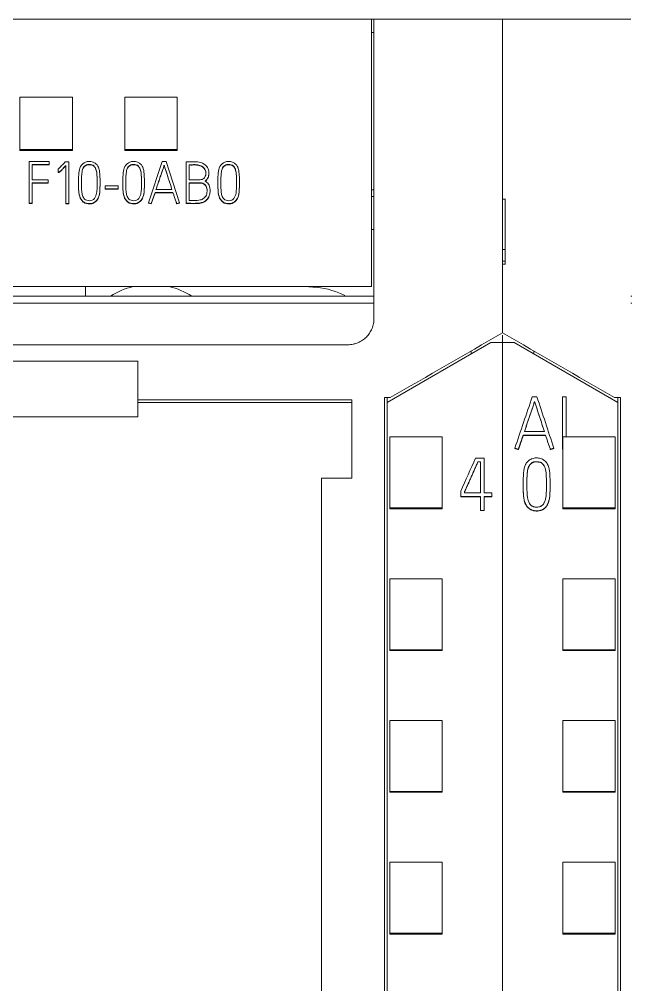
# Model space of a CAD drawing. Header units: millimetres. Extents: x 4134 to 7422, y 1400 to 3585.
# Drawn here: x 5197.42 to 5220.55, y 3051 to 3087.78 of the extents above; entities that cross this region are included whole.
import ezdxf

# ---------------------------------------------------------------- set-up
doc = ezdxf.new("R2010")
doc.units = ezdxf.units.MM
doc.layers.add('000-PI-Oprema', color=30, linetype='Continuous', lineweight=5)

# ---------------------------------------------------------------- blocks, each defined once
blk = doc.blocks.new('S7-1500 AI HS - 6ES7531-7NF10-0AB0')
at = {"layer": '000-PI-Oprema', "color": 0, "linetype": 'ByBlock', "lineweight": 0}
for p, q in [((4.9, 147), (0, 147)), ((29.8, 147), (5, 147)), ((29.8, 147), (29.9, 147)), ((29.8, 136.817), (29.8, 147)), ((34.8, 147), (29.9, 147)), ((29.9, 146.5), (29.8, 146.5)), ((16.4, 144.036), (16.4, 142.037)), ((18.4, 144.036), (16.4, 144.036)), ((18.4, 142.037), (18.4, 144.036)), ((20.4, 144.036), (20.4, 142.037)), ((22.4, 144.036), (20.4, 144.036)), ((22.4, 142.037), (22.4, 144.036)), ((16.4, 142.037), (16.4, 141.999)), ((16.4, 142.037), (18.4, 142.037)), ((16.4, 141.999), (18.4, 141.999)), ((18.4, 142.037), (18.4, 141.999)), ((20.4, 142.037), (20.4, 141.999)), ((20.4, 142.037), (22.4, 142.037)), ((20.4, 141.999), (22.4, 141.999)), ((22.4, 142.037), (22.4, 141.999)), ((16.749, 141.576), (16.749, 139.993)), ((17.511, 141.576), (16.749, 141.576)), ((16.863, 140.882), (16.863, 141.464)), ((16.863, 141.464), (17.511, 141.464)), ((16.863, 141.451), (17.511, 141.451)), ((17.511, 141.464), (17.511, 141.576)), ((17.511, 141.464), (17.511, 141.451)), ((17.852, 141.292), (17.852, 141.28)), ((17.859, 141.175), (17.852, 141.292)), ((17.859, 141.162), (17.852, 141.28)), ((18.121, 141.567), (18.261, 141.567)), ((18.15, 139.987), (18.15, 141.431)), ((18.261, 141.567), (18.261, 139.987)), ((21.827, 141.578), (21.296, 140.013)), ((21.969, 141.578), (21.827, 141.578)), ((21.898, 141.437), (21.898, 141.424)), ((22.486, 140.013), (21.969, 141.578)), ((22.737, 139.989), (22.737, 141.574)), ((22.85, 141.461), (22.85, 140.88)), ((17.471, 140.882), (16.863, 140.882)), ((17.471, 140.772), (17.471, 140.882)), ((17.859, 141.175), (17.859, 141.162)), ((23.605, 141.125), (23.605, 141.146)), ((16.863, 139.993), (16.863, 140.772)), ((16.863, 140.772), (17.471, 140.772)), ((16.863, 140.76), (17.471, 140.76)), ((17.471, 140.772), (17.471, 140.76)), ((18.633, 140.84), (18.633, 140.827)), ((19.452, 140.796), (19.452, 140.809)), ((19.643, 140.651), (19.643, 140.539)), ((20.149, 140.651), (19.643, 140.651)), ((19.643, 140.539), (19.643, 140.526)), ((19.643, 140.539), (20.149, 140.539)), ((19.643, 140.526), (20.149, 140.526)), ((20.149, 140.539), (20.149, 140.651)), ((20.149, 140.539), (20.149, 140.526)), ((20.324, 140.84), (20.324, 140.827)), ((21.143, 140.796), (21.143, 140.809)), ((22.197, 140.519), (21.587, 140.519)), ((22.85, 140.77), (22.85, 140.099)), ((23.948, 140.84), (23.948, 140.827)), ((24.767, 140.796), (24.767, 140.809)), ((21.403, 139.978), (21.549, 140.407)), ((21.403, 139.965), (21.549, 140.394)), ((21.549, 140.407), (21.549, 140.394)), ((21.549, 140.407), (22.235, 140.407)), ((21.549, 140.394), (22.235, 140.394)), ((22.235, 140.407), (22.235, 140.394)), ((23.649, 140.453), (23.649, 140.466)), ((29.8, 140.5), (29.9, 140.5)), ((29.8, 140.25), (29.9, 140.25)), ((34.912, 140.15), (34.8, 140.15)), ((34.912, 140.144), (34.8, 140.144)), ((16.749, 139.993), (16.749, 139.98)), ((16.749, 139.993), (16.863, 139.993)), ((16.749, 139.98), (16.863, 139.98)), ((16.863, 139.993), (16.863, 139.98)), ((18.261, 139.987), (18.15, 139.987)), ((18.15, 139.987), (18.15, 139.974)), ((18.261, 139.974), (18.15, 139.974)), ((18.261, 139.987), (18.261, 139.974)), ((21.296, 140.013), (21.296, 140)), ((21.296, 140.013), (21.403, 139.978)), ((21.296, 140), (21.403, 139.965)), ((21.403, 139.978), (21.403, 139.965)), ((22.377, 139.978), (22.486, 140.013)), ((22.377, 139.965), (22.486, 140)), ((22.377, 139.978), (22.377, 139.965)), ((22.486, 140.013), (22.486, 140)), ((22.737, 139.989), (22.737, 139.976)), ((29.8, 138.995), (29.9, 138.995)), ((34.9, 138.234), (34.8, 138.234)), ((34.9, 138.234), (34.9, 137.784)), ((34.9, 137.784), (34.8, 137.784)), ((34.8, 137.675), (34.912, 137.675)), ((34.8, 137.672), (34.912, 137.672)), ((29.8, 136.817), (5, 136.817)), ((18.9, 136.817), (18.9, 136.449)), ((29.9, 136.449), (4.9, 136.449)), ((29.9, 136.185), (4.9, 136.185)), ((0, 134.961), (0, 134.681)), ((0, 134.681), (0, 21.262)), ((0.45, 134.681), (0, 134.681)), ((0.45, 134.681), (4.4, 132.4)), ((30.4, 132.4), (34.35, 134.681)), ((34.8, 134.681), (34.35, 134.681)), ((34.8, 134.961), (34.8, 134.681)), ((34.8, 134.681), (34.8, 21.262)), ((1.2, 134.248), (1.2, 134.365)), ((5.9, 134.6), (28.9, 134.6)), ((28.904, 134.6), (28.904, 134.6)), ((33.6, 134.248), (33.6, 134.365)), ((20.9, 133.978), (13.9, 133.978)), ((1.137, 132.62), (1.314, 132.62)), ((1.225, 132.444), (1.225, 132.437)), ((2.293, 130.628), (2.293, 132.612)), ((2.293, 132.612), (2.432, 132.612)), ((2.432, 132.612), (2.432, 131.086)), ((4.5, 132.586), (4.278, 132.586)), ((4.5, 132.586), (4.278, 132.586)), ((4.4, 132.586), (4.4, 132.4)), ((20.9, 132.5), (20.9, 132.394)), ((29.05, 132.5), (20.9, 132.5)), ((29.05, 129.52), (29.05, 132.5)), ((30.3, 132.586), (30.522, 132.586)), ((30.522, 132.586), (30.3, 132.586)), ((30.4, 132.586), (30.4, 132.4)), ((4.4, 132.4), (4.4, 23.585)), ((20.9, 132.394), (20.9, 131.851)), ((29.05, 132.394), (20.9, 132.394)), ((30.4, 23.585), (30.4, 132.4)), ((20.9, 131.851), (13.9, 131.851)), ((0.79, 131.152), (0.79, 131.146)), ((1.647, 131.152), (0.79, 131.152)), ((0.79, 131.146), (1.647, 131.146)), ((0.837, 131.293), (1.6, 131.293)), ((1.647, 131.152), (1.647, 131.146)), ((2.3, 128.383), (2.3, 131.086)), ((4.3, 131.086), (2.3, 131.086)), ((4.3, 128.383), (4.3, 131.086)), ((30.5, 128.383), (30.5, 131.086)), ((30.5, 131.086), (32.5, 131.086)), ((32.5, 128.383), (32.5, 131.086)), ((0.474, 130.658), (0.474, 130.652)), ((0.607, 130.614), (0.607, 130.608)), ((1.825, 130.614), (1.825, 130.608)), ((1.961, 130.658), (1.961, 130.652)), ((2.293, 130.628), (2.293, 130.622)), ((2.3, 130.628), (2.293, 130.628)), ((2.293, 130.622), (2.3, 130.622)), ((33.771, 130.279), (34.101, 130.279)), ((34.101, 130.279), (34.101, 128.955)), ((33.863, 130.141), (33.863, 130.135)), ((33.96, 130.141), (33.863, 130.141)), ((33.863, 130.135), (33.96, 130.135)), ((33.96, 128.955), (33.96, 130.141)), ((29.05, 129.52), (27.9, 129.52)), ((0.791, 129.292), (0.791, 129.286)), ((1.815, 129.244), (1.815, 129.25)), ((33.211, 128.817), (33.211, 129.021)), ((33.211, 128.817), (33.211, 128.81)), ((33.96, 128.817), (33.211, 128.817)), ((33.211, 128.81), (33.96, 128.81)), ((33.349, 128.99), (33.349, 128.955)), ((33.349, 128.955), (33.96, 128.955)), ((33.96, 128.29), (33.96, 128.817)), ((34.101, 128.955), (34.395, 128.955)), ((34.101, 128.817), (34.101, 128.29)), ((34.395, 128.817), (34.101, 128.817)), ((34.101, 128.81), (34.395, 128.81)), ((34.395, 128.955), (34.395, 128.817)), ((34.395, 128.817), (34.395, 128.81)), ((2.3, 128.349), (2.3, 128.383)), ((4.3, 128.383), (2.3, 128.383)), ((4.3, 128.349), (4.3, 128.383)), ((30.5, 128.349), (30.5, 128.383)), ((30.5, 128.383), (32.5, 128.383)), ((32.5, 128.349), (32.5, 128.383)), ((4.3, 128.349), (2.3, 128.349)), ((30.5, 128.349), (32.5, 128.349)), ((33.96, 128.29), (33.96, 128.283)), ((34.101, 128.29), (33.96, 128.29)), ((33.96, 128.283), (34.101, 128.283)), ((34.101, 128.29), (34.101, 128.283)), ((2.3, 122.981), (2.3, 125.684)), ((4.3, 125.684), (2.3, 125.684)), ((4.3, 122.981), (4.3, 125.684)), ((30.5, 122.981), (30.5, 125.684)), ((30.5, 125.684), (32.5, 125.684)), ((32.5, 122.981), (32.5, 125.684)), ((2.3, 122.949), (2.3, 122.981)), ((4.3, 122.981), (2.3, 122.981)), ((4.3, 122.949), (2.3, 122.949)), ((4.3, 122.949), (4.3, 122.981)), ((30.5, 122.949), (30.5, 122.981)), ((30.5, 122.981), (32.5, 122.981)), ((30.5, 122.949), (32.5, 122.949)), ((32.5, 122.949), (32.5, 122.981)), ((2.3, 117.58), (2.3, 120.283)), ((4.3, 120.283), (2.3, 120.283)), ((4.3, 117.58), (4.3, 120.283)), ((30.5, 117.58), (30.5, 120.283)), ((30.5, 120.283), (32.5, 120.283)), ((32.5, 117.58), (32.5, 120.283)), ((2.3, 117.549), (2.3, 117.58)), ((4.3, 117.58), (2.3, 117.58)), ((4.3, 117.549), (2.3, 117.549)), ((4.3, 117.549), (4.3, 117.58)), ((30.5, 117.549), (30.5, 117.58)), ((30.5, 117.58), (32.5, 117.58)), ((30.5, 117.549), (32.5, 117.549)), ((32.5, 117.549), (32.5, 117.58)), ((2.3, 112.178), (2.3, 114.881)), ((4.3, 114.881), (2.3, 114.881)), ((4.3, 112.178), (4.3, 114.881)), ((30.5, 112.178), (30.5, 114.881)), ((30.5, 114.881), (32.5, 114.881)), ((32.5, 112.178), (32.5, 114.881)), ((2.3, 112.149), (2.3, 112.178)), ((4.3, 112.178), (2.3, 112.178)), ((4.3, 112.149), (2.3, 112.149)), ((4.3, 112.149), (4.3, 112.178)), ((30.5, 112.178), (32.5, 112.178)), ((30.5, 112.149), (30.5, 112.178)), ((30.5, 112.149), (32.5, 112.149)), ((32.5, 112.149), (32.5, 112.178))]:
    blk.add_line(p, q, dxfattribs=at)
for start, end in [(103.753, 122.3801), (57.6199, 76.247)]:
    blk.add_arc((21.4, 134), 2.9, start, end, dxfattribs=at)
at = {"layer": '000-PI-Oprema', "color": 7, "linetype": 'Continuous', "lineweight": 13}
for centre, major_axis, ratio, start_param, end_param in [((-17.883, 13.538), (337.753, 1006.406), 0.018824, 1.458513, 1.460476), ((19.571, 15.387), (-326.682, 998.393), 0.018302, 4.822113, 4.824092), ((11.087, 20.05), (432.572, 977.483), 0.022444, 1.467725, 1.469021)]:
    blk.add_ellipse(centre, major_axis=major_axis, ratio=ratio, start_param=start_param, end_param=end_param, dxfattribs=at)
at = {"layer": '000-PI-Oprema', "color": 0, "linetype": 'ByBlock', "lineweight": 0}
for points, knots in [([(0, 147), (0, 145.915), (0, 142.31), (0, 138.328), (0, 135.43), (0, 135.056)], [0, 0, 0, 0, 0.272684, 0.906013, 1, 1, 1, 1]), ([(29.9, 136.185), (29.9, 138.706), (29.9, 142.312), (29.9, 145.915), (29.9, 147)], [0, 0, 0, 0, 0.698854, 1, 1, 1, 1]), ([(34.8, 147), (34.8, 145.915), (34.8, 142.31), (34.8, 138.328), (34.8, 135.43), (34.8, 135.056)], [0, 0, 0, 0, 0.272684, 0.906013, 1, 1, 1, 1]), ([(17.852, 141.292), (17.872, 141.309), (17.908, 141.341), (17.963, 141.396), (18.015, 141.452), (18.069, 141.51), (18.103, 141.547), (18.121, 141.567)], [0, 0, 0, 0, 0.198846, 0.377684, 0.606339, 0.795382, 1, 1, 1, 1]), ([(18.15, 141.431), (18.132, 141.411), (18.099, 141.376), (18.052, 141.328), (18.013, 141.288), (17.98, 141.256), (17.953, 141.231), (17.93, 141.21), (17.911, 141.196), (17.895, 141.185), (17.883, 141.18), (17.874, 141.177), (17.866, 141.176), (17.861, 141.175), (17.859, 141.175)], [0, 0, 0, 0, 0.200504, 0.370797, 0.510902, 0.6264, 0.722885, 0.800448, 0.861213, 0.907383, 0.939504, 0.963232, 0.983337, 1, 1, 1, 1]), ([(18.15, 141.418), (18.132, 141.399), (18.099, 141.363), (18.052, 141.315), (18.013, 141.276), (17.98, 141.244), (17.953, 141.218), (17.93, 141.198), (17.911, 141.183), (17.895, 141.173), (17.883, 141.167), (17.874, 141.164), (17.866, 141.163), (17.861, 141.162), (17.859, 141.162)], [0, 0, 0, 0, 0.200504, 0.370797, 0.510902, 0.6264, 0.722885, 0.800448, 0.861213, 0.907383, 0.939504, 0.963232, 0.983337, 1, 1, 1, 1]), ([(18.963, 141.578), (18.921, 141.57), (18.797, 141.53), (18.662, 141.338), (18.63, 141.04), (18.634, 140.744), (18.634, 140.488), (18.663, 140.278), (18.724, 140.113), (18.905, 139.979), (19.108, 139.961), (19.311, 140.055), (19.421, 140.249), (19.452, 140.482), (19.452, 140.737), (19.453, 140.991), (19.441, 141.204), (19.389, 141.389), (19.297, 141.515), (19.137, 141.588), (19.027, 141.59), (18.963, 141.578)], [0, 0, 0, 0, 0.03125, 0.09375, 0.15625, 0.25, 0.3125, 0.34375, 0.40625, 0.4375, 0.5, 0.546875, 0.59375, 0.65625, 0.71875, 0.78125, 0.84375, 0.875, 0.921875, 0.953125, 1, 1, 1, 1]), ([(19.189, 141.437), (19.159, 141.456), (19.071, 141.478), (18.925, 141.471), (18.783, 141.336), (18.757, 141.138), (18.744, 140.931), (18.747, 140.754), (18.747, 140.579), (18.756, 140.42), (18.789, 140.247), (18.873, 140.123), (19.033, 140.077), (19.225, 140.105), (19.326, 140.325), (19.342, 140.562), (19.342, 140.811), (19.34, 141.038), (19.324, 141.214), (19.281, 141.35), (19.219, 141.419), (19.189, 141.437)], [0, 0, 0, 0, 0.03125, 0.078125, 0.125, 0.1875, 0.25, 0.3125, 0.34375, 0.40625, 0.453125, 0.5, 0.53125, 0.59375, 0.65625, 0.71875, 0.8125, 0.875, 0.921875, 0.96875, 1, 1, 1, 1]), ([(19.189, 141.424), (19.159, 141.443), (19.071, 141.466), (18.925, 141.458), (18.783, 141.324), (18.757, 141.125), (18.747, 140.961), (18.746, 140.864), (18.746, 140.838)], [0, 0, 0, 0, 0.114194, 0.285486, 0.456777, 0.685166, 0.913555, 1, 1, 1, 1]), ([(19.341, 140.75), (19.341, 140.778), (19.341, 140.876), (19.34, 141.026), (19.324, 141.201), (19.281, 141.337), (19.219, 141.406), (19.189, 141.424)], [0, 0, 0, 0, 0.115044, 0.410029, 0.631268, 0.852507, 1, 1, 1, 1]), ([(20.654, 141.578), (20.612, 141.57), (20.488, 141.53), (20.353, 141.338), (20.321, 141.04), (20.325, 140.744), (20.325, 140.488), (20.354, 140.278), (20.415, 140.113), (20.596, 139.979), (20.799, 139.961), (21.002, 140.055), (21.112, 140.249), (21.143, 140.482), (21.143, 140.737), (21.144, 140.991), (21.132, 141.204), (21.08, 141.389), (20.988, 141.515), (20.828, 141.588), (20.718, 141.59), (20.654, 141.578)], [0, 0, 0, 0, 0.03125, 0.09375, 0.15625, 0.25, 0.3125, 0.34375, 0.40625, 0.4375, 0.5, 0.546875, 0.59375, 0.65625, 0.71875, 0.78125, 0.84375, 0.875, 0.921875, 0.953125, 1, 1, 1, 1]), ([(20.88, 141.437), (20.85, 141.456), (20.762, 141.478), (20.616, 141.471), (20.474, 141.336), (20.448, 141.138), (20.435, 140.931), (20.438, 140.754), (20.438, 140.579), (20.447, 140.42), (20.48, 140.247), (20.564, 140.123), (20.724, 140.077), (20.916, 140.105), (21.017, 140.325), (21.033, 140.562), (21.033, 140.811), (21.031, 141.038), (21.015, 141.214), (20.972, 141.35), (20.91, 141.419), (20.88, 141.437)], [0, 0, 0, 0, 0.03125, 0.078125, 0.125, 0.1875, 0.25, 0.3125, 0.34375, 0.40625, 0.453125, 0.5, 0.53125, 0.59375, 0.65625, 0.71875, 0.8125, 0.875, 0.921875, 0.96875, 1, 1, 1, 1]), ([(20.88, 141.424), (20.85, 141.443), (20.762, 141.466), (20.616, 141.458), (20.474, 141.324), (20.448, 141.125), (20.438, 140.961), (20.437, 140.864), (20.437, 140.838)], [0, 0, 0, 0, 0.114194, 0.285486, 0.456777, 0.685166, 0.913555, 1, 1, 1, 1]), ([(21.032, 140.75), (21.032, 140.778), (21.032, 140.876), (21.031, 141.026), (21.015, 141.201), (20.972, 141.337), (20.91, 141.406), (20.88, 141.424)], [0, 0, 0, 0, 0.115044, 0.410029, 0.631268, 0.852507, 1, 1, 1, 1]), ([(21.587, 140.519), (21.598, 140.552), (21.62, 140.617), (21.653, 140.716), (21.687, 140.815), (21.72, 140.912), (21.751, 141.005), (21.782, 141.093), (21.81, 141.174), (21.835, 141.248), (21.857, 141.313), (21.874, 141.367), (21.888, 141.407), (21.895, 141.429), (21.898, 141.437)], [0, 0, 0, 0, 0.106118, 0.213594, 0.322428, 0.429305, 0.530911, 0.627246, 0.716632, 0.797389, 0.869519, 0.929228, 0.972722, 1, 1, 1, 1]), ([(21.591, 140.519), (21.601, 140.547), (21.621, 140.609), (21.653, 140.703), (21.687, 140.802), (21.72, 140.899), (21.751, 140.992), (21.782, 141.08), (21.81, 141.161), (21.835, 141.236), (21.857, 141.301), (21.874, 141.354), (21.888, 141.394), (21.895, 141.416), (21.898, 141.424)], [0, 0, 0, 0, 0.09357, 0.202554, 0.312916, 0.421294, 0.524326, 0.622014, 0.712654, 0.794544, 0.867687, 0.928234, 0.972339, 1, 1, 1, 1]), ([(21.898, 141.437), (21.901, 141.429), (21.908, 141.407), (21.921, 141.367), (21.938, 141.313), (21.959, 141.248), (21.983, 141.174), (22.009, 141.093), (22.038, 141.005), (22.069, 140.912), (22.101, 140.815), (22.134, 140.716), (22.166, 140.617), (22.187, 140.552), (22.197, 140.519)], [0, 0, 0, 0, 0.027336, 0.070868, 0.130595, 0.202708, 0.283396, 0.372662, 0.4689, 0.570509, 0.677489, 0.786433, 0.893936, 1, 1, 1, 1]), ([(21.898, 141.424), (21.901, 141.416), (21.908, 141.394), (21.921, 141.354), (21.938, 141.301), (21.959, 141.236), (21.983, 141.161), (22.009, 141.08), (22.038, 140.992), (22.069, 140.899), (22.101, 140.802), (22.134, 140.703), (22.164, 140.609), (22.184, 140.548), (22.193, 140.519)], [0, 0, 0, 0, 0.02772, 0.071862, 0.132428, 0.205553, 0.287375, 0.377893, 0.475483, 0.578518, 0.686999, 0.797473, 0.906485, 1, 1, 1, 1]), ([(22.737, 141.574), (22.796, 141.574), (22.942, 141.571), (23.175, 141.585), (23.409, 141.513), (23.564, 141.357), (23.615, 141.177), (23.597, 141.015), (23.534, 140.901), (23.482, 140.852), (23.458, 140.834)], [0, 0, 0, 0, 0.121799, 0.300471, 0.478612, 0.608153, 0.736749, 0.853072, 0.938599, 1, 1, 1, 1]), ([(22.85, 140.88), (22.898, 140.88), (22.983, 140.88), (23.113, 140.881), (23.242, 140.876), (23.387, 140.899), (23.485, 141.022), (23.5, 141.165), (23.457, 141.308), (23.342, 141.413), (23.168, 141.468), (23, 141.46), (22.89, 141.462), (22.85, 141.461)], [0, 0, 0, 0, 0.089881, 0.159215, 0.241238, 0.333496, 0.41712, 0.515535, 0.593949, 0.688978, 0.794399, 0.924872, 1, 1, 1, 1]), ([(23.492, 141.124), (23.492, 141.137), (23.488, 141.192), (23.457, 141.295), (23.342, 141.401), (23.168, 141.455), (23, 141.447), (22.89, 141.449), (22.85, 141.449)], [0, 0, 0, 0, 0.046506, 0.200835, 0.387866, 0.595348, 0.852137, 1, 1, 1, 1]), ([(24.278, 141.578), (24.235, 141.57), (24.111, 141.53), (23.977, 141.338), (23.945, 141.04), (23.949, 140.744), (23.948, 140.488), (23.978, 140.278), (24.038, 140.113), (24.22, 139.979), (24.423, 139.961), (24.626, 140.055), (24.736, 140.249), (24.767, 140.482), (24.767, 140.737), (24.768, 140.991), (24.756, 141.204), (24.704, 141.389), (24.612, 141.515), (24.452, 141.588), (24.342, 141.59), (24.278, 141.578)], [0, 0, 0, 0, 0.03125, 0.09375, 0.15625, 0.25, 0.3125, 0.34375, 0.40625, 0.4375, 0.5, 0.546875, 0.59375, 0.65625, 0.71875, 0.78125, 0.84375, 0.875, 0.921875, 0.953125, 1, 1, 1, 1]), ([(24.504, 141.437), (24.474, 141.456), (24.386, 141.478), (24.24, 141.471), (24.097, 141.336), (24.072, 141.138), (24.059, 140.931), (24.062, 140.754), (24.062, 140.579), (24.071, 140.42), (24.104, 140.247), (24.188, 140.123), (24.348, 140.077), (24.54, 140.105), (24.641, 140.325), (24.656, 140.562), (24.656, 140.811), (24.655, 141.038), (24.639, 141.214), (24.596, 141.35), (24.534, 141.419), (24.504, 141.437)], [0, 0, 0, 0, 0.03125, 0.078125, 0.125, 0.1875, 0.25, 0.3125, 0.34375, 0.40625, 0.453125, 0.5, 0.53125, 0.59375, 0.65625, 0.71875, 0.8125, 0.875, 0.921875, 0.96875, 1, 1, 1, 1]), ([(24.504, 141.424), (24.474, 141.443), (24.386, 141.466), (24.24, 141.458), (24.097, 141.324), (24.072, 141.125), (24.062, 140.961), (24.061, 140.864), (24.061, 140.838)], [0, 0, 0, 0, 0.114194, 0.285486, 0.456777, 0.685166, 0.913555, 1, 1, 1, 1]), ([(24.656, 140.75), (24.656, 140.778), (24.656, 140.876), (24.655, 141.026), (24.639, 141.201), (24.596, 141.337), (24.534, 141.406), (24.504, 141.424)], [0, 0, 0, 0, 0.115044, 0.410029, 0.631268, 0.852507, 1, 1, 1, 1]), ([(23.605, 141.128), (23.605, 141.081), (23.592, 140.993), (23.534, 140.888), (23.482, 140.84), (23.458, 140.821)], [0, 0, 0, 0, 0.39415, 0.746816, 1, 1, 1, 1]), ([(18.633, 140.827), (18.633, 140.781), (18.634, 140.65), (18.634, 140.476), (18.663, 140.266), (18.724, 140.101), (18.905, 139.966), (19.108, 139.948), (19.311, 140.043), (19.421, 140.236), (19.452, 140.47), (19.452, 140.663), (19.452, 140.772), (19.452, 140.796)], [0, 0, 0, 0, 0.065476, 0.18556, 0.245602, 0.365686, 0.425728, 0.545812, 0.635875, 0.725938, 0.846022, 0.966106, 1, 1, 1, 1]), ([(20.324, 140.827), (20.324, 140.781), (20.325, 140.65), (20.325, 140.476), (20.354, 140.266), (20.415, 140.101), (20.596, 139.966), (20.799, 139.948), (21.002, 140.043), (21.112, 140.236), (21.143, 140.47), (21.143, 140.663), (21.143, 140.772), (21.143, 140.796)], [0, 0, 0, 0, 0.065476, 0.18556, 0.245602, 0.365686, 0.425728, 0.545812, 0.635875, 0.725938, 0.846022, 0.966106, 1, 1, 1, 1]), ([(23.458, 140.834), (23.511, 140.804), (23.609, 140.722), (23.657, 140.525), (23.644, 140.328), (23.565, 140.141), (23.405, 140.037), (23.24, 139.993), (23.08, 139.987), (22.911, 139.989), (22.795, 139.989), (22.737, 139.989)], [0, 0, 0, 0, 0.103943, 0.238103, 0.352261, 0.47238, 0.599265, 0.688206, 0.785795, 0.892897, 1, 1, 1, 1]), ([(22.85, 140.099), (22.889, 140.099), (22.993, 140.099), (23.134, 140.097), (23.286, 140.113), (23.42, 140.168), (23.529, 140.31), (23.541, 140.48), (23.52, 140.641), (23.407, 140.761), (23.229, 140.773), (23.045, 140.769), (22.914, 140.77), (22.85, 140.77)], [0, 0, 0, 0, 0.066156, 0.175169, 0.23737, 0.32413, 0.412445, 0.52466, 0.605148, 0.683631, 0.78156, 0.89078, 1, 1, 1, 1]), ([(23.536, 140.45), (23.536, 140.462), (23.534, 140.522), (23.52, 140.628), (23.407, 140.749), (23.229, 140.76), (23.045, 140.757), (22.914, 140.757), (22.85, 140.757)], [0, 0, 0, 0, 0.039686, 0.202294, 0.36085, 0.558693, 0.779347, 1, 1, 1, 1]), ([(23.948, 140.827), (23.948, 140.781), (23.949, 140.65), (23.948, 140.476), (23.978, 140.266), (24.038, 140.101), (24.22, 139.966), (24.423, 139.948), (24.626, 140.043), (24.736, 140.236), (24.767, 140.47), (24.767, 140.663), (24.767, 140.772), (24.767, 140.796)], [0, 0, 0, 0, 0.065476, 0.18556, 0.245602, 0.365686, 0.425728, 0.545812, 0.635875, 0.725938, 0.846022, 0.966106, 1, 1, 1, 1]), ([(22.235, 140.407), (22.241, 140.387), (22.254, 140.348), (22.272, 140.292), (22.289, 140.239), (22.305, 140.19), (22.32, 140.145), (22.335, 140.102), (22.35, 140.06), (22.364, 140.018), (22.373, 139.991), (22.377, 139.978)], [0, 0, 0, 0, 0.138948, 0.27018, 0.393699, 0.508312, 0.612826, 0.707241, 0.810993, 0.908573, 1, 1, 1, 1]), ([(22.235, 140.394), (22.241, 140.374), (22.254, 140.335), (22.272, 140.279), (22.289, 140.226), (22.305, 140.177), (22.32, 140.132), (22.335, 140.089), (22.35, 140.047), (22.364, 140.005), (22.373, 139.978), (22.377, 139.965)], [0, 0, 0, 0, 0.138948, 0.27018, 0.393699, 0.508312, 0.612826, 0.707241, 0.810993, 0.908573, 1, 1, 1, 1]), ([(23.649, 140.455), (23.649, 140.409), (23.637, 140.3), (23.565, 140.128), (23.405, 140.024), (23.24, 139.981), (23.08, 139.975), (22.911, 139.976), (22.795, 139.976), (22.737, 139.976)], [0, 0, 0, 0, 0.115677, 0.279669, 0.452899, 0.574324, 0.707557, 0.853779, 1, 1, 1, 1]), ([(34.9, 140.15), (34.9, 140.15), (34.9, 140.138), (34.9, 140.088), (34.9, 139.995), (34.9, 139.854), (34.9, 139.644), (34.9, 139.416), (34.9, 139.192), (34.9, 138.997), (34.9, 138.865), (34.9, 138.771), (34.9, 138.682), (34.9, 138.596), (34.9, 138.51), (34.9, 138.43), (34.9, 138.333), (34.9, 138.242), (34.9, 138.182), (34.9, 138.147), (34.9, 138.126), (34.9, 138.115), (34.9, 138.111), (34.9, 138.122), (34.9, 138.162), (34.9, 138.206), (34.9, 138.231)], [0, 0, 0, 0, 0.054923, 0.109157, 0.158857, 0.213508, 0.264907, 0.320314, 0.369873, 0.418461, 0.471704, 0.5026, 0.551052, 0.617218, 0.660884, 0.691286, 0.712023, 0.730248, 0.751802, 0.781189, 0.80362, 0.828627, 0.856379, 0.904145, 0.9524, 1, 1, 1, 1]), ([(34.9, 137.784), (34.9, 137.761), (34.9, 137.72), (34.9, 137.681), (34.9, 137.672), (34.9, 137.672), (34.9, 137.672)], [0, 0, 0, 0, 0.351048, 0.67786, 0.983317, 1, 1, 1, 1]), ([(28.788, 136.471), (28.715, 136.508), (28.284, 136.707), (27.811, 136.804), (27.417, 136.804), (27.417, 136.804), (27.417, 136.804)], [0, 0, 0, 0, 0.171752, 1, 1, 1, 1, 1, 1]), ([(29.9, 135.6), (29.9, 135.793), (29.9, 135.988), (29.9, 136.183), (29.9, 136.185)], [0, 0, 0, 0, 0.989298, 1, 1, 1, 1]), ([(29.9, 135.6), (29.9, 135.534), (29.893, 135.47), (29.874, 135.375), (29.866, 135.343), (29.848, 135.281), (29.837, 135.25), (29.799, 135.159), (29.769, 135.102), (29.716, 135.02), (29.696, 134.994), (29.655, 134.943), (29.633, 134.918), (29.564, 134.849), (29.514, 134.808), (29.433, 134.753), (29.404, 134.736), (29.347, 134.705), (29.288, 134.677), (29.227, 134.655), (29.18, 134.64), (29.164, 134.636), (29.132, 134.628), (29.116, 134.624), (29.035, 134.607), (28.97, 134.6), (28.904, 134.6)], [0, 0, 0, 0, 0.125, 0.125, 0.1875, 0.1875, 0.25, 0.25, 0.375, 0.375, 0.4375, 0.4375, 0.5, 0.5, 0.625, 0.625, 0.6875, 0.6875, 0.75, 0.8125, 0.8125, 0.84375, 0.84375, 0.875, 0.875, 1, 1, 1, 1]), ([(1.225, 132.444), (1.209, 132.396), (1.194, 132.347), (1.162, 132.251), (1.146, 132.203), (1.097, 132.06), (1.064, 131.964), (0.999, 131.773), (0.966, 131.677), (0.902, 131.485), (0.869, 131.389), (0.837, 131.293)], [0, 0, 0, 0, 0.125, 0.125, 0.25, 0.25, 0.5, 0.5, 0.75, 0.75, 1, 1, 1, 1]), ([(0.839, 131.293), (0.871, 131.387), (0.902, 131.481), (0.966, 131.67), (0.999, 131.766), (1.064, 131.958), (1.097, 132.054), (1.146, 132.197), (1.162, 132.245), (1.194, 132.341), (1.209, 132.389), (1.225, 132.437)], [0, 0, 0, 0, 0.245947, 0.245947, 0.497298, 0.497298, 0.748649, 0.748649, 0.874324, 0.874324, 1, 1, 1, 1]), ([(1.6, 131.293), (1.569, 131.389), (1.538, 131.485), (1.475, 131.677), (1.444, 131.772), (1.381, 131.964), (1.349, 132.06), (1.303, 132.204), (1.287, 132.252), (1.257, 132.348), (1.241, 132.396), (1.225, 132.444)], [0, 0, 0, 0, 0.25, 0.25, 0.5, 0.5, 0.75, 0.75, 0.875, 0.875, 1, 1, 1, 1]), ([(1.225, 132.437), (1.241, 132.389), (1.257, 132.341), (1.287, 132.245), (1.303, 132.197), (1.349, 132.054), (1.381, 131.958), (1.444, 131.766), (1.475, 131.67), (1.537, 131.481), (1.568, 131.387), (1.598, 131.293)], [0, 0, 0, 0, 0.125676, 0.125676, 0.251351, 0.251351, 0.502702, 0.502702, 0.754053, 0.754053, 1, 1, 1, 1]), ([(4.5, 132.586), (4.5, 129.542), (4.5, 119.972), (4.5, 105.802), (4.5, 91.235), (4.5, 77.025), (4.5, 62.731), (4.5, 47.245), (4.5, 34.605), (4.5, 26.64), (4.5, 23.299)], [0, 0, 0, 0, 0.083934, 0.263736, 0.389889, 0.484142, 0.653794, 0.78188, 0.908517, 1, 1, 1, 1]), ([(30.3, 23.299), (30.3, 26.64), (30.3, 34.605), (30.3, 47.245), (30.3, 62.731), (30.3, 77.025), (30.3, 91.235), (30.3, 105.802), (30.3, 119.972), (30.3, 129.542), (30.3, 132.586)], [0, 0, 0, 0, 0.091483, 0.21812, 0.346206, 0.515858, 0.610111, 0.736264, 0.916066, 1, 1, 1, 1]), ([(1.825, 130.614), (1.818, 130.637), (1.81, 130.659), (1.796, 130.704), (1.788, 130.726), (1.772, 130.771), (1.764, 130.793), (1.749, 130.838), (1.742, 130.86), (1.719, 130.927), (1.704, 130.972), (1.675, 131.062), (1.661, 131.107), (1.647, 131.152)], [0, 0, 0, 0, 0.125, 0.125, 0.25, 0.25, 0.375, 0.375, 0.5, 0.5, 0.75, 0.75, 1, 1, 1, 1]), ([(1.647, 131.146), (1.661, 131.101), (1.675, 131.056), (1.704, 130.966), (1.719, 130.921), (1.742, 130.854), (1.749, 130.832), (1.764, 130.787), (1.772, 130.765), (1.788, 130.72), (1.796, 130.698), (1.81, 130.653), (1.818, 130.631), (1.825, 130.608)], [0, 0, 0, 0, 0.25, 0.25, 0.5, 0.5, 0.625, 0.625, 0.75, 0.75, 0.875, 0.875, 1, 1, 1, 1]), ([(1.132, 130.26), (1.157, 130.269), (1.183, 130.276), (1.236, 130.286), (1.263, 130.288), (1.317, 130.289), (1.344, 130.288), (1.398, 130.28), (1.424, 130.275), (1.476, 130.259), (1.501, 130.25), (1.538, 130.232), (1.55, 130.226), (1.573, 130.212), (1.584, 130.205), (1.616, 130.18), (1.636, 130.162), (1.662, 130.131), (1.67, 130.121), (1.686, 130.099), (1.694, 130.088), (1.714, 130.053), (1.727, 130.03), (1.748, 129.981), (1.757, 129.955), (1.769, 129.917), (1.772, 129.904), (1.779, 129.878), (1.788, 129.839), (1.802, 129.748), (1.807, 129.669), (1.812, 129.563), (1.813, 129.511), (1.815, 129.405), (1.815, 129.352), (1.815, 129.246), (1.815, 129.141), (1.813, 129.035), (1.81, 128.93), (1.807, 128.877), (1.796, 128.772), (1.788, 128.72), (1.77, 128.655), (1.767, 128.642), (1.759, 128.616), (1.754, 128.603), (1.74, 128.566), (1.729, 128.541), (1.711, 128.505), (1.704, 128.493), (1.69, 128.47), (1.683, 128.459), (1.659, 128.426), (1.642, 128.406), (1.613, 128.378), (1.603, 128.369), (1.581, 128.353), (1.57, 128.345), (1.535, 128.324), (1.511, 128.312), (1.473, 128.298), (1.46, 128.294), (1.434, 128.287), (1.421, 128.283), (1.381, 128.276), (1.354, 128.273), (1.3, 128.271), (1.273, 128.272), (1.219, 128.278), (1.192, 128.283), (1.153, 128.293), (1.14, 128.297), (1.115, 128.307), (1.102, 128.312), (1.065, 128.329), (1.042, 128.343), (1.009, 128.367), (0.999, 128.375), (0.978, 128.393), (0.969, 128.403), (0.942, 128.433), (0.925, 128.455), (0.903, 128.489), (0.897, 128.501), (0.884, 128.524), (0.878, 128.536), (0.861, 128.573), (0.852, 128.598), (0.84, 128.637), (0.836, 128.65), (0.83, 128.676), (0.827, 128.689), (0.818, 128.728), (0.814, 128.755), (0.796, 128.887), (0.794, 128.994), (0.791, 129.154), (0.791, 129.207), (0.791, 129.314), (0.791, 129.367), (0.792, 129.474), (0.793, 129.527), (0.798, 129.634), (0.802, 129.687), (0.813, 129.792), (0.82, 129.845), (0.838, 129.923), (0.845, 129.949), (0.859, 129.988), (0.864, 130.001), (0.876, 130.026), (0.882, 130.038), (0.901, 130.073), (0.917, 130.096), (0.943, 130.128), (0.952, 130.138), (0.971, 130.158), (0.981, 130.167), (1.012, 130.194), (1.034, 130.21), (1.069, 130.231), (1.081, 130.238), (1.1, 130.247), (1.109, 130.251), (1.119, 130.255), (1.125, 130.257), (1.129, 130.259), (1.132, 130.26)], [0, 0, 0, 0, 0.015625, 0.015625, 0.03125, 0.03125, 0.046875, 0.046875, 0.0625, 0.0625, 0.078125, 0.078125, 0.085937, 0.085937, 0.09375, 0.09375, 0.109375, 0.109375, 0.117187, 0.117187, 0.125, 0.125, 0.140625, 0.140625, 0.15625, 0.15625, 0.164062, 0.164062, 0.171875, 0.1875, 0.21875, 0.21875, 0.25, 0.25, 0.28125, 0.28125, 0.3125, 0.34375, 0.34375, 0.375, 0.375, 0.40625, 0.40625, 0.414062, 0.414062, 0.421875, 0.421875, 0.4375, 0.4375, 0.445312, 0.445312, 0.453125, 0.453125, 0.46875, 0.46875, 0.476562, 0.476562, 0.484375, 0.484375, 0.5, 0.5, 0.507812, 0.507812, 0.515625, 0.515625, 0.53125, 0.53125, 0.546875, 0.546875, 0.5625, 0.5625, 0.570312, 0.570312, 0.578125, 0.578125, 0.59375, 0.59375, 0.601562, 0.601562, 0.609375, 0.609375, 0.625, 0.625, 0.632812, 0.632812, 0.640625, 0.640625, 0.65625, 0.65625, 0.664062, 0.664062, 0.671875, 0.671875, 0.6875, 0.6875, 0.75, 0.75, 0.78125, 0.78125, 0.8125, 0.8125, 0.84375, 0.84375, 0.875, 0.875, 0.90625, 0.90625, 0.921875, 0.921875, 0.929687, 0.929687, 0.9375, 0.9375, 0.953125, 0.953125, 0.960937, 0.960937, 0.96875, 0.96875, 0.984375, 0.984375, 0.992187, 0.992187, 0.996094, 0.998047, 0.998047, 1, 1, 1, 1]), ([(1.475, 130.108), (1.495, 130.097), (1.512, 130.083), (1.544, 130.052), (1.559, 130.034), (1.584, 129.997), (1.595, 129.978), (1.614, 129.938), (1.622, 129.917), (1.643, 129.853), (1.652, 129.81), (1.661, 129.744), (1.663, 129.722), (1.666, 129.677), (1.667, 129.655), (1.673, 129.544), (1.675, 129.455), (1.677, 129.277), (1.676, 129.188), (1.674, 129.054), (1.673, 128.987), (1.67, 128.921), (1.666, 128.876), (1.664, 128.854), (1.655, 128.788), (1.648, 128.744), (1.631, 128.68), (1.625, 128.658), (1.609, 128.616), (1.601, 128.596), (1.585, 128.566), (1.58, 128.556), (1.568, 128.537), (1.561, 128.528), (1.54, 128.502), (1.524, 128.486), (1.497, 128.466), (1.488, 128.46), (1.468, 128.449), (1.458, 128.444), (1.437, 128.435), (1.427, 128.432), (1.405, 128.425), (1.394, 128.422), (1.361, 128.416), (1.339, 128.413), (1.306, 128.412), (1.294, 128.412), (1.272, 128.413), (1.261, 128.414), (1.227, 128.419), (1.206, 128.423), (1.173, 128.434), (1.163, 128.438), (1.142, 128.447), (1.122, 128.457), (1.104, 128.469), (1.086, 128.483), (1.077, 128.491), (1.062, 128.507), (1.055, 128.515), (1.041, 128.533), (1.035, 128.543), (1.018, 128.572), (1.009, 128.592), (0.992, 128.633), (0.985, 128.654), (0.972, 128.697), (0.967, 128.719), (0.958, 128.762), (0.947, 128.827), (0.942, 128.893), (0.934, 129.024), (0.932, 129.111), (0.932, 129.243), (0.933, 129.287), (0.933, 129.375), (0.933, 129.419), (0.934, 129.507), (0.936, 129.551), (0.939, 129.639), (0.942, 129.682), (0.951, 129.77), (0.957, 129.814), (0.969, 129.867), (0.972, 129.878), (0.979, 129.899), (0.982, 129.909), (0.994, 129.94), (1.003, 129.96), (1.024, 129.998), (1.037, 130.017), (1.065, 130.051), (1.08, 130.066), (1.105, 130.088), (1.114, 130.094), (1.133, 130.107), (1.142, 130.112), (1.162, 130.122), (1.172, 130.126), (1.194, 130.133), (1.204, 130.136), (1.237, 130.143), (1.259, 130.145), (1.292, 130.146), (1.303, 130.146), (1.325, 130.145), (1.336, 130.144), (1.369, 130.141), (1.391, 130.137), (1.423, 130.129), (1.434, 130.126), (1.45, 130.12), (1.457, 130.116), (1.465, 130.113), (1.47, 130.11), (1.472, 130.109), (1.475, 130.108)], [0, 0, 0, 0, 0.015625, 0.015625, 0.03125, 0.03125, 0.046875, 0.046875, 0.0625, 0.0625, 0.09375, 0.09375, 0.109375, 0.109375, 0.125, 0.125, 0.1875, 0.1875, 0.25, 0.25, 0.28125, 0.296875, 0.296875, 0.3125, 0.3125, 0.34375, 0.34375, 0.359375, 0.359375, 0.375, 0.375, 0.382813, 0.382813, 0.390625, 0.390625, 0.40625, 0.40625, 0.414063, 0.414063, 0.421875, 0.421875, 0.429688, 0.429688, 0.4375, 0.4375, 0.453125, 0.453125, 0.460938, 0.460938, 0.46875, 0.46875, 0.484375, 0.484375, 0.492188, 0.492188, 0.5, 0.507813, 0.507813, 0.515625, 0.515625, 0.523438, 0.523438, 0.53125, 0.53125, 0.546875, 0.546875, 0.5625, 0.5625, 0.578125, 0.578125, 0.59375, 0.625, 0.625, 0.6875, 0.6875, 0.71875, 0.71875, 0.75, 0.75, 0.78125, 0.78125, 0.8125, 0.8125, 0.84375, 0.84375, 0.851563, 0.851563, 0.859375, 0.859375, 0.875, 0.875, 0.890625, 0.890625, 0.90625, 0.90625, 0.914063, 0.914063, 0.921875, 0.921875, 0.929688, 0.929688, 0.9375, 0.9375, 0.953125, 0.953125, 0.960938, 0.960938, 0.96875, 0.96875, 0.984375, 0.984375, 0.992188, 0.992188, 0.996094, 0.998047, 0.998047, 1, 1, 1, 1]), ([(1.475, 130.101), (1.455, 130.112), (1.434, 130.12), (1.402, 130.128), (1.391, 130.13), (1.369, 130.134), (1.358, 130.136), (1.324, 130.139), (1.302, 130.14), (1.257, 130.139), (1.235, 130.136), (1.202, 130.129), (1.191, 130.126), (1.17, 130.119), (1.16, 130.114), (1.14, 130.104), (1.13, 130.099), (1.111, 130.086), (1.102, 130.079), (1.085, 130.065), (1.077, 130.057), (1.062, 130.041), (1.054, 130.032), (1.033, 130.006), (1.021, 129.987), (1.005, 129.958), (1, 129.948), (0.991, 129.927), (0.987, 129.917), (0.976, 129.885), (0.97, 129.864), (0.955, 129.799), (0.95, 129.755), (0.942, 129.667), (0.939, 129.623), (0.935, 129.534), (0.934, 129.49), (0.933, 129.401), (0.933, 129.357), (0.933, 129.274), (0.932, 129.235), (0.932, 129.196)], [0, 0, 0, 0, 0.050638, 0.050638, 0.075957, 0.075957, 0.101276, 0.101276, 0.151914, 0.151914, 0.202552, 0.202552, 0.227871, 0.227871, 0.25319, 0.25319, 0.278509, 0.278509, 0.303828, 0.303828, 0.329147, 0.329147, 0.354466, 0.354466, 0.405104, 0.405104, 0.430423, 0.430423, 0.455742, 0.455742, 0.50638, 0.50638, 0.607656, 0.607656, 0.708933, 0.708933, 0.810209, 0.810209, 0.911485, 0.911485, 1, 1, 1, 1]), ([(1.676, 129.292), (1.676, 129.317), (1.676, 129.342), (1.675, 129.455), (1.672, 129.544), (1.666, 129.676), (1.663, 129.72), (1.652, 129.808), (1.643, 129.851), (1.622, 129.913), (1.613, 129.933), (1.599, 129.963), (1.594, 129.973), (1.583, 129.992), (1.571, 130.011), (1.558, 130.028), (1.544, 130.045), (1.536, 130.054), (1.52, 130.069), (1.512, 130.077), (1.498, 130.087), (1.494, 130.09), (1.485, 130.096), (1.48, 130.099), (1.475, 130.101)], [0, 0, 0, 0, 0.086827, 0.086827, 0.391218, 0.391218, 0.543414, 0.543414, 0.695609, 0.695609, 0.771707, 0.771707, 0.809756, 0.809756, 0.847805, 0.885853, 0.885853, 0.923902, 0.923902, 0.961951, 0.961951, 0.980976, 0.980976, 1, 1, 1, 1]), ([(33.863, 130.141), (33.852, 130.117), (33.842, 130.093), (33.82, 130.045), (33.81, 130.021), (33.778, 129.949), (33.757, 129.901), (33.714, 129.805), (33.693, 129.757), (33.65, 129.661), (33.629, 129.613), (33.586, 129.517), (33.564, 129.469), (33.522, 129.374), (33.5, 129.326), (33.457, 129.23), (33.436, 129.182), (33.404, 129.11), (33.393, 129.086), (33.377, 129.05), (33.371, 129.038), (33.36, 129.014), (33.355, 129.002), (33.349, 128.99)], [0, 0, 0, 0, 0.0625, 0.0625, 0.125, 0.125, 0.25, 0.25, 0.375, 0.375, 0.5, 0.5, 0.625, 0.625, 0.75, 0.75, 0.875, 0.875, 0.9375, 0.9375, 0.96875, 0.96875, 1, 1, 1, 1]), ([(33.349, 128.984), (33.355, 128.996), (33.36, 129.008), (33.371, 129.032), (33.377, 129.044), (33.393, 129.08), (33.404, 129.104), (33.436, 129.176), (33.457, 129.224), (33.5, 129.319), (33.522, 129.367), (33.564, 129.463), (33.586, 129.511), (33.629, 129.607), (33.65, 129.655), (33.693, 129.751), (33.714, 129.799), (33.757, 129.895), (33.778, 129.943), (33.81, 130.015), (33.82, 130.039), (33.842, 130.087), (33.852, 130.111), (33.863, 130.135)], [0, 0, 0, 0, 0.03125, 0.03125, 0.0625, 0.0625, 0.125, 0.125, 0.25, 0.25, 0.375, 0.375, 0.5, 0.5, 0.625, 0.625, 0.75, 0.75, 0.875, 0.875, 0.9375, 0.9375, 1, 1, 1, 1]), ([(27.9, 129.52), (27.9, 127.497), (27.9, 118.948), (27.9, 105.802), (27.9, 91.235), (27.9, 77.025), (27.9, 62.731), (27.9, 47.245), (27.9, 34.486), (27.9, 25.605), (27.9, 21.348), (27.9, 20.55)], [0, 0, 0, 0, 0.055935, 0.236292, 0.362833, 0.457376, 0.627551, 0.756032, 0.883059, 0.978086, 1, 1, 1, 1]), ([(0.791, 129.286), (0.791, 129.223), (0.791, 129.16), (0.793, 129.044), (0.794, 128.991), (0.799, 128.884), (0.803, 128.83), (0.817, 128.724), (0.827, 128.671), (0.847, 128.607), (0.851, 128.595), (0.861, 128.569), (0.866, 128.557), (0.882, 128.52), (0.895, 128.497), (0.916, 128.463), (0.923, 128.452), (0.939, 128.431), (0.948, 128.42), (0.975, 128.39), (0.995, 128.372), (1.027, 128.347), (1.038, 128.34), (1.061, 128.326), (1.073, 128.32), (1.109, 128.302), (1.135, 128.293), (1.174, 128.282), (1.187, 128.278), (1.213, 128.273), (1.227, 128.271), (1.267, 128.266), (1.294, 128.265), (1.334, 128.266), (1.348, 128.267), (1.375, 128.269), (1.388, 128.271), (1.428, 128.278), (1.454, 128.285), (1.492, 128.299), (1.504, 128.304), (1.529, 128.315), (1.541, 128.321), (1.575, 128.342), (1.597, 128.358), (1.627, 128.385), (1.637, 128.395), (1.655, 128.415), (1.671, 128.436), (1.686, 128.458), (1.701, 128.481), (1.707, 128.493), (1.726, 128.529), (1.737, 128.553), (1.756, 128.603), (1.765, 128.628), (1.779, 128.68), (1.785, 128.706), (1.795, 128.759), (1.798, 128.785), (1.807, 128.865), (1.81, 128.918), (1.813, 129.024), (1.814, 129.077), (1.815, 129.168), (1.815, 129.206), (1.815, 129.244)], [0, 0, 0, 0, 0.073866, 0.073866, 0.136839, 0.136839, 0.199811, 0.199811, 0.262783, 0.262783, 0.278526, 0.278526, 0.29427, 0.29427, 0.325756, 0.325756, 0.341499, 0.341499, 0.357242, 0.357242, 0.388728, 0.388728, 0.404471, 0.404471, 0.420214, 0.420214, 0.4517, 0.4517, 0.467443, 0.467443, 0.483186, 0.483186, 0.514673, 0.514673, 0.530416, 0.530416, 0.546159, 0.546159, 0.577645, 0.577645, 0.593388, 0.593388, 0.609131, 0.609131, 0.640617, 0.640617, 0.65636, 0.65636, 0.672103, 0.687846, 0.687846, 0.703589, 0.703589, 0.735076, 0.735076, 0.766562, 0.766562, 0.798048, 0.798048, 0.829534, 0.829534, 0.892506, 0.892506, 0.955479, 0.955479, 1, 1, 1, 1])]:
    blk.add_open_spline(points, degree=3, knots=knots, dxfattribs=at)
for points in [[(4.278, 132.586), (2.852, 133.409), (1.426, 134.232), (0, 135.056)], [(34.8, 135.056), (33.374, 134.232), (31.948, 133.409), (30.522, 132.586)], [(28.9, 134.6), (28.901, 134.6), (28.902, 134.6), (28.904, 134.6)], [(20.9, 132.5), (20.9, 132.995), (20.9, 133.489), (20.9, 133.984)]]:
    blk.add_open_spline(points, degree=3, dxfattribs=at)
for points, weights in [([(0.79, 131.152), (0.698, 130.883), (0.607, 130.614)], [0.500000008539, 0.499999991461, 0.500000008539]), ([(0.607, 130.608), (0.698, 130.877), (0.79, 131.146)], [0.500000007367, 0.499999992633, 0.500000007367]), ([(0.607, 130.614), (0.54, 130.636), (0.474, 130.658)], [0.499999252848, 0.500000747152, 0.499999252848]), ([(0.474, 130.652), (0.54, 130.63), (0.607, 130.608)], [0.499999519132, 0.500000480868, 0.499999519132]), ([(1.961, 130.658), (1.893, 130.636), (1.825, 130.614)], [0.499998878343, 0.500001121657, 0.499998878343]), ([(1.825, 130.608), (1.893, 130.63), (1.961, 130.652)], [0.50000123115, 0.49999876885, 0.50000123115])]:
    blk.add_rational_spline(points, weights, degree=2, dxfattribs=at)

msp = doc.modelspace()

# ---------------------------------------------------------------- block references
at = {"layer": '000-PI-Oprema', "color": 0, "linetype": 'ByBlock', "lineweight": 0}
for p in [(5181.048, 2940.785), (5215.848, 2940.785)]:
    msp.add_blockref('S7-1500 AI HS - 6ES7531-7NF10-0AB0', p, dxfattribs=at)

doc.saveas('drawing.dxf')
